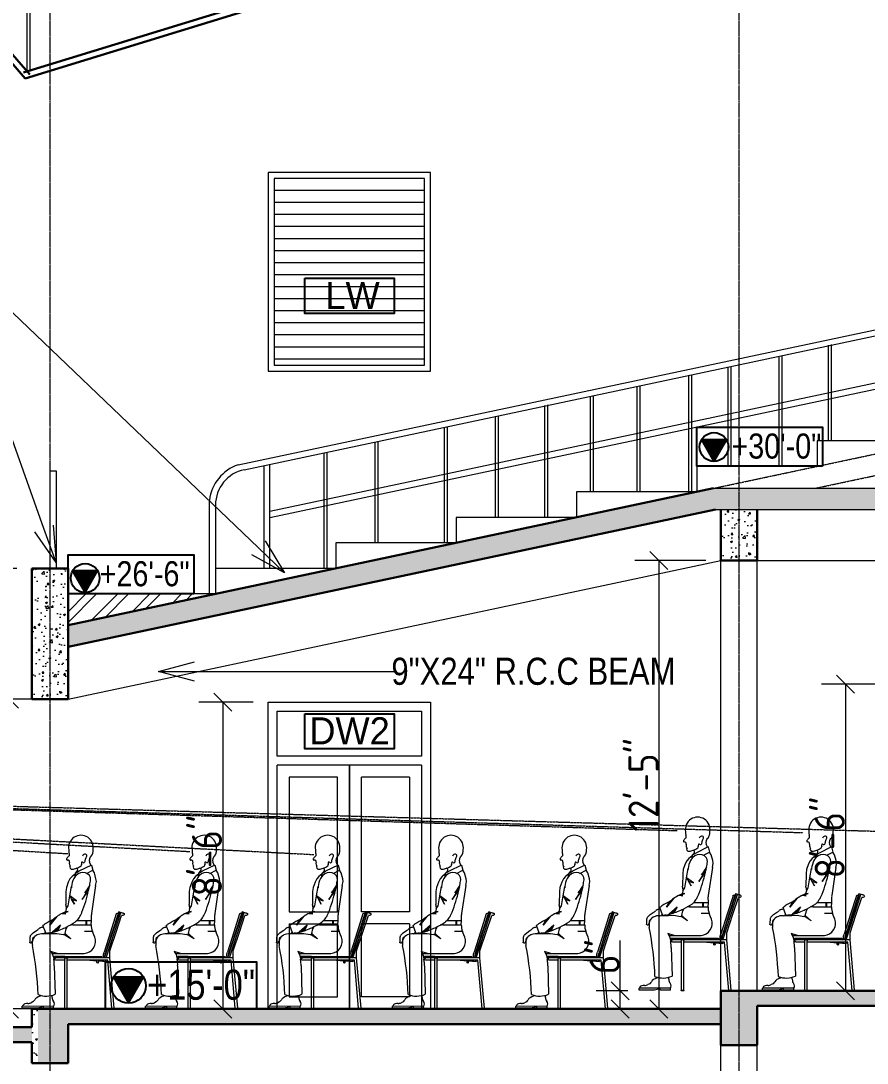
# Model space of a CAD drawing. Extents: x -95606 to 113309, y -42160 to -940.
# Drawn here: x -41686.7 to -41405.4, y -17442 to -17095.6 of the extents above; entities that cross this region are included whole.
import ezdxf
from ezdxf import colors
from ezdxf.entities.mleader import LeaderData, LeaderLine
from ezdxf.math import Vec2, Vec3

# ---------------------------------------------------------------- set-up
doc = ezdxf.new("R2010")
doc.units = 0
doc.header["$LTSCALE"] = 0.02
doc.header["$MEASUREMENT"] = 0
doc.header["$PDMODE"] = 3
doc.header["$PDSIZE"] = -2
for name, pattern in [('( Dashed )', [0.75, 0.5, -0.25]), ('ACAD_ISO04W100', [30, 24, -3, 0, -3]), ('CENTERX2', [101.6, 63.5, -12.7, 12.7, -12.7])]:
    doc.linetypes.add(name, pattern=pattern)
doc.layers.get('0').update_dxf_attribs({"linetype": 'CONTINUOUS'})
doc.layers.get('DEFPOINTS').update_dxf_attribs({"linetype": 'CONTINUOUS'})
for name, color, linetype, lineweight in [('dimension', 250, 'CONTINUOUS', 18), ('DOOR WIN TEXT', 102, 'CONTINUOUS', 25), ('Hatch', 252, 'CONTINUOUS', 9), ('RBH CENTER LINE', 1, 'ACAD_ISO04W100', 13), ('RBH DIMENSIONS', 8, 'CONTINUOUS', 15), ('RBH TEXT', 50, 'CONTINUOUS', 13), ('RBH TEXT FRAME', 90, 'CONTINUOUS', 25), ('RBH WALL - 0.18', 252, 'CONTINUOUS', 18), ('RBH WALL - 0.30', 7, 'CONTINUOUS', 30), ('RBH-FURNITURE', 112, 'CONTINUOUS', 15)]:
    doc.layers.add(name, color=color, linetype=linetype, lineweight=lineweight)
doc.layers.add('RBH DO & WIN', color=7, linetype='CONTINUOUS', lineweight=9, true_color=0x8a008a)
doc.styles.add('RBH TEXT40', font='ARIALN.TTF')
doc.styles.add('RBH-225', font='ARIALN.TTF', dxfattribs={"height": 225})
doc.styles.add('RBH-TEXT', font='ARIALN.TTF', dxfattribs={"height": 175})
doc.styles.get("Standard").update_dxf_attribs({"font": 'ISOCP'})
doc.dimstyles.new('RBH DIM 01', dxfattribs={"dimtxt": 10, "dimasz": 6, "dimexe": 8, "dimexo": 5, "dimgap": 0.09, "dimtad": 1, "dimdec": 0, "dimzin": 0, "dimdsep": 46, "dimlunit": 4, "dimtxsty": 'Standard', "dimblk": 'OBLIQUE', "dimcen": 0.09, "dimclrd": 4, "dimclre": 1, "dimclrt": 2, "dimadec": 0, "dimazin": 0, "dimtfac": 1, "dimtdec": 0, "dimtofl": 0, "dimtmove": 0, "dimatfit": 3, "dimldrblk": 'OPEN30', "dimfxl": 1, "dimtolj": 1, "dimtzin": 0, "dimlwd": -1, "dimlwe": -1, "dimarcsym": 0})
pattern_1 = [(50, (-411609.736, -522238.593), (7.172601826, -0.62752135), [0.75, -8.25]), (355, (-411609.736, -522238.593), (-1.38751334, 7.52192134), [0.6, -6.6]), (100.4514445, (-411609.138, -522238.645), (5.78508847, 6.89439991), [0.63740192, -7.01142112]), (46.1842, (-411609.736, -522236.593), (10.67241331, -1.65519281), [1.125, -12.375]), (96.6356355, (-411608.846, -522236.731), (9.34661946, 9.741186), [0.95610342, -10.5171376]), (351.184164, (-411609.736, -522236.593), (9.34661945, 9.741186), [0.9, -9.90000001]), (21, (-411608.736, -522237.093), (5.96907052, -4.026188907), [0.75, -8.25]), (326, (-411608.736, -522237.093), (2.43315332, 7.25150045), [0.6, -6.6]), (71.4514447, (-411608.2384, -522237.428), (8.40222377, 3.22531153), [0.6374019, -7.01142112]), (37.5, (-411609.7358, -522238.5927), (0.121598553, 3.328938538), [0, -6.52, 0, -6.7, 0, -6.625]), (7.5, (-411609.7358, -522238.5927), (2.630695374, 3.944117119), [0, -3.82, 0, -6.37, 0, -2.525]), (327.5, (-411611.9658, -522238.5927), (5.338224362, -0.225548717), [0, -2.5, 0, -7.8, 0, -10.35]), (317.5, (-411612.966, -522238.5927), (5.831861693, 1.001049823), [0, -3.25, 0, -5.18, 0, -7.35])]

# ---------------------------------------------------------------- blocks, each defined once
blk = doc.blocks.new('_Oblique')
at = {"color": 0, "linetype": 'ByBlock', "lineweight": -2}
blk.add_line((-0.5, -0.5), (0.5, 0.5), dxfattribs=at)
blk = doc.blocks.new('*D942')
at = {"layer": 'DEFPOINTS', "color": 0, "lineweight": -2, "ltscale": 0.75, "transparency": 16777216}
for p in [(-41487.51, -17418.03), (-41480, -17418.03), (-41480, -17424.03)]:
    blk.add_point(p, dxfattribs=at)
at = {"layer": 'RBH DIMENSIONS', "color": 4, "ltscale": 0.75, "transparency": 16777216}
for p, q in [((-41487.51, -17418.03), (-41487.51, -17401.25)), ((-41487.51, -17424.03), (-41487.51, -17418.03))]:
    blk.add_line(p, q, dxfattribs=at)
at = {"layer": 'RBH DIMENSIONS', "color": 1, "ltscale": 0.75, "transparency": 16777216}
for p, q in [((-41485, -17418.03), (-41495.51, -17418.03)), ((-41485, -17424.03), (-41495.51, -17424.03))]:
    blk.add_line(p, q, dxfattribs=at)
at = {"layer": 'RBH DIMENSIONS', "color": 4, "ltscale": 0.75, "transparency": 16777216, "xscale": 6, "yscale": 6, "zscale": 6}
for p, rotation in [((-41487.51, -17418.03), 90), ((-41487.51, -17424.03), 270)]:
    blk.add_blockref('_Oblique', p, dxfattribs=dict(at, rotation=rotation))
at = {"layer": 'RBH DIMENSIONS', "color": 2, "ltscale": 0.75, "transparency": 16777216, "insert": (-41492.6, -17406.64), "char_height": 10, "attachment_point": 5, "rotation": 90}
blk.add_mtext('\\A1;6"', dxfattribs=at)
blk = doc.blocks.new('_Open30')
at = {"color": 0, "linetype": 'ByBlock', "lineweight": -2}
for p, q in [((-1, 0.268), (0, 0)), ((0, 0), (-1, -0.268)), ((0, 0), (-1, 0))]:
    blk.add_line(p, q, dxfattribs=at)
blk = doc.blocks.new('GG5')
at = {"layer": 'RBH-FURNITURE'}
for p, q in [((-13.62, 15.69), (-13.42, 15.69)), ((-13.62, 14.89), (-13.16, 14.89)), ((-13.42, 15.69), (-12.18, 16.1)), ((-11.33, 9.35), (-13.16, 14.89)), ((-10.75, 9.35), (-12.86, 15.88)), ((-10.25, 9.35), (-12.4, 16.03)), ((-12.18, 16.1), (-10.02, 9.35)), ((-11.36, 15.41), (-9.42, 9.35)), ((-9.27, 3.1), (-11.33, 9.35)), ((-8, 0.8), (-10.75, 9.35)), ((-7.51, 0.85), (-10.25, 9.35)), ((-10.02, 9.35), (-7.83, 2.47)), ((-9.42, 9.35), (-7.31, 2.72)), ((-10.73, -15.93), (-9.27, 0.8)), ((-9.94, -16), (-8.54, 0)), ((-9.27, 0.8), (-6.69, 0.8)), ((-8.54, 0), (-4.97, 0)), ((-7.13, 1.21), (-7.32, 0.8)), ((-6.66, 0.95), (-6.82, 0.8)), ((-6.66, 0.95), (-6.69, 0.8)), ((-6.69, 0.8), (5.19, 0.8)), ((-6.66, 0.95), (5.77, 0.95)), ((-6.53, 0.95), (-6.53, 1.13)), ((5.77, 1.37), (-6.37, 1.29)), ((-5.78, 0), (-5.45, 0)), ((-5.45, -0.72), (-5.45, 0)), ((-4.97, 0), (4.97, 0)), ((-4.97, -0.72), (-4.97, 0)), ((4.97, 0), (4.97, 0.48)), ((4.97, 0.08), (4.97, 0.09)), ((4.97, 0.07), (4.97, 0.08)), ((4.97, -16), (4.97, 0)), ((5.56, 0.8), (9.46, 0.8)), ((9.02, 1.39), (5.77, 1.37)), ((5.77, 0.95), (9.46, 0.95)), ((5.77, 0.48), (5.77, 0.48)), ((5.77, 0), (5.77, 0.48)), ((5.77, 0.09), (5.77, 0.08)), ((5.77, 0.08), (5.77, 0.07)), ((5.77, -16), (5.77, 0)), ((5.77, 0), (8.69, 0)), ((9.26, 1.15), (9.26, 0.95)), ((9.46, 0.95), (9.46, 0.8)), ((-7.7, -0.01), (-7.98, -0.27)), ((-5.54, -0.24), (-7.98, -0.43)), ((-7.98, -0.27), (-7.98, -0.43)), ((-7.8, -0.11), (-7.8, -0.01)), ((-6.01, -0.18), (-6.75, -0.18)), ((-2.63, -0.01), (-4.97, -0.2)), ((-10.85, -16.12), (-10.83, -15.92)), ((-10.85, -16.12), (-9.85, -16.21)), ((-10.83, -15.92), (-9.84, -16.01)), ((-9.85, -16.21), (-9.84, -16.01)), ((4.87, -16.2), (4.87, -16)), ((4.87, -16), (5.87, -16)), ((4.87, -16.2), (5.87, -16.2)), ((5.87, -16.2), (5.87, -16))]:
    blk.add_line(p, q, dxfattribs=at)
at = {"layer": 'RBH-FURNITURE', "ltscale": 0.75}
blk.add_line((-9.27, 0.8), (-9.27, 3.1), dxfattribs=at)
at = {"layer": 'RBH-FURNITURE'}
for centre, radius, start, end in [((-13.62, 15.29), 0.4, 89.9996, 271.6586), ((-11.74, 15.29), 0.401, 17.896, 132.766), ((-11.71, 1.18), 4.09, 0.0294, 18.3736), ((-6.75, 1.1), 0.8, 197.8526, 201.9154), ((-6.75, 1.1), 1.28, 239.1233, 270), ((-10.38, 1.59), 3.27, 353.2419, 20.1196), ((-24.39, 18.73), 25.02, 314.2221, 315.6648), ((-6.37, 1.13), 0.16, 90.337, 180), ((-6.01, 0.06), 0.24, 194.1302, 345.8698), ((5.37, 0.44), 0.402, 5.8384, 175.0625), ((8.69, 0.4), 0.4, 0.0017, 90), ((8.69, 0.4), 0.4, 270, 359.9998), ((8.69, 0.4), 0.4, 270, 270.4497), ((9.02, 1.15), 0.24, 359.9988, 89.9501), ((-39.8, 34.48), 47.23, 312.3525, 313.1175), ((-5.21, -0.72), 0.24, 180, 0)]:
    blk.add_arc(centre, radius, start, end, dxfattribs=at)
blk = doc.blocks.new('btyr')
at = {"color": 7, "lineweight": 5}
for p, q in [((125.8, 467.3), (21.8, 415.1)), ((125.8, 467.3), (136.4, 425.6)), ((-52.6, 352), (-66.4, 326)), ((-35.3, 372.8), (-52.6, 352)), ((-6.8, 393.7), (-35.3, 372.8)), ((-9.1, 372.4), (-6, 400.9)), ((-6, 400.9), (8.2, 415.6)), ((-6, 400.9), (21.8, 415.1)), ((85.2, 398.3), (136.4, 425.6)), ((150.1, 401.3), (136.4, 425.6)), ((163.6, 354), (150.1, 401.3)), ((168.1, 331.5), (163.6, 354)), ((-82.7, 280.8), (-86.3, 248.4)), ((-66.4, 326), (-82.7, 280.8)), ((-53.8, 211.8), (-40.7, 288.3)), ((108.1, 282.1), (48, 180.1)), ((111.6, 300.3), (69.5, 236.6)), ((69.5, 236.6), (108.1, 282.1)), ((160.4, 296.4), (126.4, 63.6)), ((160.4, 296.4), (168.1, 331.5)), ((-86.3, 248.4), (-87.3, 140.8)), ((-68.2, 128.5), (-53.8, 211.8)), ((-53.8, 211.8), (-38.6, 184.5)), ((2, 168.8), (-53.8, 211.8)), ((-38.6, 184.5), (2, 168.8)), ((-15.6, 143.4), (-38.6, 184.5)), ((-38.6, 184.5), (-15.6, 143.4)), ((48, 180.1), (102.4, 255.8)), ((-84, 102.2), (-90.5, 77.6)), ((-87.8, 134), (-87.3, 140.8)), ((-87.8, 134), (-84, 102.2)), ((-84, 102.2), (-68.2, 128.5)), ((-162.9, 38.4), (-221, -33.2)), ((-221, -33.2), (-193.6, 14.5)), ((-116.5, 66), (-85.9, 60.7)), ((-112.2, 68.1), (-67.7, 81.9)), ((-85.9, 60.7), (-112.2, 68.1)), ((-67.7, 81.9), (-90.5, 77.6)), ((6, 5.2), (-6, -5.2)), ((7.6, 7.1), (6, 5.2)), ((10.2, 12.2), (7.6, 7.1)), ((7.6, 7.1), (78.7, 7.1)), ((20.4, 28), (10.2, 12.2)), ((78.7, 7.1), (78.7, -30.7)), ((78.7, 7.1), (83.5, 7.1)), ((83.5, 7.1), (83.5, -30.7)), ((83.5, 7.1), (126.7, 7.1)), ((123.9, -30.7), (126.7, 7.1)), ((126.7, 7.1), (126.4, 52.4)), ((-357.9, -94.8), (-331.4, -77.7)), ((-253.6, -96.7), (-277.1, -35.8)), ((-132.5, -32.2), (-198.7, -91.8)), ((-132.5, -32.2), (-174, -84.4)), ((-174, -84.4), (-132.5, -32.2)), ((-154.8, -78), (-132.5, -32.2)), ((-93.6, -100.8), (-84, -63.8)), ((-84, -63.8), (-74, -44)), ((-34.7, -30.7), (-48.6, -30.7)), ((-35.3, -22.8), (-34.7, -30.7)), ((-29.9, -30.7), (-34.7, -30.7)), ((-30.5, -20.3), (-29.9, -30.7)), ((-29.9, -30.7), (78.7, -30.7)), ((134.3, -84.6), (67.7, -84.6)), ((78.7, -30.7), (83.5, -30.7)), ((83.5, -30.7), (123.9, -30.7)), ((145, -113.3), (134.3, -84.6)), ((-387, -178), (-384.7, -165.2)), ((-384.7, -165.2), (-383.2, -129.9)), ((-383.3, -125.8), (-383.2, -129.9)), ((-378.7, -114.9), (-382.4, -120.6)), ((-378.7, -114.9), (-372.7, -110.3)), ((-372.7, -110.3), (-357.9, -94.8)), ((-368.6, -173.3), (-364.4, -165.9)), ((-364.4, -165.9), (-365.4, -177.2)), ((-364.1, -149.3), (-364.4, -165.9)), ((-361.8, -155.5), (-364.4, -165.9)), ((-358.5, -145.6), (-361.8, -155.5)), ((-350.6, -132.4), (-360.6, -140.9)), ((-355.1, -139.5), (-358.5, -145.6)), ((-350.6, -132.4), (-355.1, -139.5)), ((-344.2, -125.3), (-350.6, -132.4)), ((-332.5, -116.8), (-344.2, -125.3)), ((-324.5, -112.8), (-332.5, -116.8)), ((-314.4, -109.6), (-324.5, -112.8)), ((-303, -105.9), (-314.4, -109.6)), ((-288.1, -104), (-303, -105.9)), ((-276.2, -104), (-288.1, -104)), ((-276.2, -104), (-263.9, -99.5)), ((-276.2, -104), (-205.7, -101.2)), ((-253.6, -96.7), (-263.9, -99.5)), ((-253.9, -96.5), (-253.6, -96.7)), ((-251.8, -101.6), (-253.6, -96.7)), ((-205.7, -101.2), (-160.8, -100.5)), ((-160.8, -100.5), (-105.5, -110.1)), ((-94.4, -114.3), (-105.5, -110.1)), ((-94.4, -114.3), (-93.6, -100.8)), ((-45.2, -145.9), (-94.4, -114.3)), ((-93.6, -100.8), (-45.2, -145.9)), ((153.3, -131.2), (145, -113.3)), ((158.6, -153.7), (153.3, -131.2)), ((158.6, -177.5), (158.6, -153.7)), ((-381, -179.7), (-387, -178)), ((-365.4, -177.2), (-365.4, -188.6)), ((-365.4, -188.6), (-364.3, -201.9)), ((-158, -268.5), (-210.5, -250.7)), ((-210.5, -250.7), (-203.4, -259.9)), ((-210.5, -250.7), (-196.6, -276.4)), ((88.4, -263.5), (109.7, -253.7)), ((109.7, -253.7), (128, -239.5)), ((128, -239.5), (142.5, -222)), ((142.5, -222), (154.3, -197.2)), ((154.3, -197.2), (158.6, -177.5)), ((-203.4, -259.9), (-197.5, -265.1)), ((-197.5, -265.1), (-192, -267.8)), ((-196.6, -276.4), (-191.3, -293.5)), ((-192, -267.8), (-183.2, -268.5)), ((-191.3, -293.5), (-187.6, -314.2)), ((-183.2, -268.5), (-158, -268.5)), ((-158, -268.5), (66.2, -268.5)), ((66.2, -268.5), (88.4, -263.5)), ((-182.8, -369.1), (-175.3, -606.6)), ((-360.4, -668.6), (-376, -676.5)), ((-353.8, -661.7), (-360.4, -668.6)), ((-345.9, -651.8), (-353.8, -661.7)), ((-338.9, -641.5), (-345.9, -651.8)), ((-328.4, -635), (-338.9, -641.5)), ((-316.2, -627.6), (-328.4, -635)), ((-301.9, -621.1), (-316.2, -627.6)), ((-200.7, -632.2), (-201, -615.2)), ((-448.9, -722), (-448.9, -706.5)), ((-188.8, -706.8), (-448.9, -706.5)), ((-322, -722.2), (-448.9, -722)), ((-275.5, -712), (-322, -722.2)), ((-268.3, -722.1), (-275.5, -712)), ((-188.7, -722), (-268.3, -722.1)), ((-188.7, -722), (-188.8, -706.8))]:
    blk.add_line(p, q, dxfattribs=at)
for centre, radius, start, end in [((38.2, 612.3), 102.8, 349.72187, 190.27813), ((-73.1, 516.4), 7.97, 141.77203, 243.10557), ((72.1, 409.2), 188.4, 135.22286, 143.50147), ((19.9, 584.6), 83.4, 173.56335, 192.21582), ((-75.1, 554.5), 18.4, 317.02237, 42.97763), ((73.5, 532.7), 24.5, 100.14571, 158.00324), ((73.8, 544.9), 12.9, 346.60906, 111.48734), ((-39.1, 583), 132, 329.69606, 341.87777), ((151.5, 506.3), 45.1, 127.75869, 198.55749), ((66.4, 587.3), 73.2, 321.68258, 3.96178), ((29.8, 585.9), 109.9, 3.38963, 4.22007), ((-74.5, 514.1), 5.33, 245.49275, 283.40658), ((-70.2, 496), 13.3, 38.81268, 103.28449), ((-77.8, 493.3), 21.1, 354.48309, 31.39559), ((-25.5, 480.1), 33.3, 160.28476, 198.29003), ((-86, 439), 42.1, 32.51916, 46.76919), ((-34.9, 451), 18.8, 145.75567, 278.65972), ((-47.4, 568.1), 136.6, 276.44118, 291.08039), ((-18.5, 524.5), 86.2, 283.61145, 312.45484), ((1.7, 430), 10.6, 27.96859, 89.72241), ((-13.2, 428.8), 25.1, 328.36798, 14.40072), ((33, 468.9), 10.4, 309.69338, 8.65143), ((115.8, 478.7), 73, 170.05671, 186.5179), ((44.7, 472.9), 18.4, 52.52834, 92.34821), ((60.4, 496.7), 10.2, 243.62979, 328.29019), ((191.4, 476.4), 123.2, 161.04317, 173.03294), ((16.6, 438.4), 106.6, 15.08701, 30.15519), ((448.4, 485.4), 329.5, 183.35971, 183.69805), ((131.9, 274.5), 173.1, 151.89199, 175.45324), ((52.3, 315.9), 83.4, 137.40546, 151.22198), ((52.3, 315.9), 83.4, 130.74343, 137.40546), ((53.9, 332.4), 72.9, 72.22781, 140.15723), ((63.8, 347.7), 55.6, 356.68304, 77.1735), ((131.9, 274.5), 173.1, 175.45324, 178.411), ((-1161, 542.7), 1295.5, 347.20375, 348.39633), ((-1161, 542.7), 1295.5, 348.39633, 349.21356), ((-1161, 542.7), 1295.5, 349.21356, 351.17013), ((-1161, 542.7), 1295.5, 338.83857, 347.20375), ((44.1, -489.9), 557.8, 115.14278, 122.93032), ((44.8, -259.2), 362.9, 124.92018, 131.05895), ((44.8, -259.2), 362.9, 119.81828, 124.92018), ((44.8, -259.2), 362.9, 116.38391, 119.81828), ((44.8, -259.2), 362.9, 118.04953, 119.81828), ((44.8, -259.2), 362.9, 115.63386, 116.38391), ((44.8, -259.2), 362.9, 111.89097, 115.63386), ((-22.9, 72.8), 62.4, 314.05665, 342.82699), ((-20.7, 96.7), 71.2, 323.60342, 342.32178), ((163.8, 58.1), 37.8, 171.69432, 188.73583), ((-467.9, 147.7), 263.5, 301.18593, 303.93939), ((-433.6, 66.1), 177.5, 309.48504, 313.69895), ((-287, -83.3), 31.9, 115.35531, 138.69821), ((-360.6, 103.4), 168.8, 290.77693, 295.02963), ((-301.6, 72.1), 122.3, 275.82863, 283.63377), ((-36.9, -323.2), 374.5, 126.39493, 129.88819), ((-384, 578.3), 695.2, 285.45785, 287.5813), ((-384, 578.3), 695.2, 287.5813, 289.24937), ((-384, 578.3), 695.2, 289.24937, 293.82845), ((-384, 578.3), 695.2, 293.82845, 295.60421), ((-384, 578.3), 695.2, 295.60421, 302.93563), ((258.2, -32.7), 134.2, 179.13219, 202.72745), ((-377.2, -124.1), 6.3, 146.30993, 195.9454), ((-351.5, -149.5), 12.6, 136.62961, 178.89987), ((-211.1, -341.3), 243.1, 93.36136, 99.63384), ((-384, 578.3), 695.2, 283.19492, 285.45785), ((-379.5, -167.1), 12.6, 263.41806, 330.65167), ((-2895.1, -703), 2580, 2.0854, 11.19794), ((-394.3, -359.8), 211.7, 4.25454, 12.42447), ((-394.3, -359.8), 211.7, 357.48232, 4.25454), ((-424.3, -706.8), 20.3, 96.30026, 179.14604), ((-396.8, -819.5), 136.2, 91.94497, 102.59926), ((-409, -605.9), 77.9, 275.58545, 295.07763), ((-249.2, -429.8), 191.6, 249.33256, 292.7092), ((-348.9, -556.8), 79.7, 306.15218, 312.24677), ((-149.6, -634.7), 51.1, 177.29065, 216.74365), ((-215.8, -687.2), 33.4, 324.01662, 41.12771)]:
    blk.add_arc(centre, radius, start, end, dxfattribs=at)
blk = doc.blocks.new('*D684')
at = {"layer": 'DEFPOINTS', "color": 0, "ltscale": 0.75, "transparency": 16777216}
for p in [(369591.24, 504748.56), (369576.16, 504646.56), (369582.38, 504646.56)]:
    blk.add_point(p, dxfattribs=at)
at = {"layer": 'RBH DIMENSIONS', "color": 1, "ltscale": 0.75, "transparency": 16777216}
for p, q in [((369586.24, 504748.56), (369568.16, 504748.56)), ((369577.38, 504646.56), (369568.16, 504646.56))]:
    blk.add_line(p, q, dxfattribs=at)
at = {"layer": 'RBH DIMENSIONS', "color": 4, "ltscale": 0.75, "transparency": 16777216}
blk.add_line((369576.16, 504748.56), (369576.16, 504646.56), dxfattribs=at)
at = {"layer": 'RBH DIMENSIONS', "color": 4, "ltscale": 0.75, "transparency": 16777216, "xscale": 6, "yscale": 6, "zscale": 6}
for p, rotation in [((369576.16, 504748.56), 90), ((369576.16, 504646.56), 270)]:
    blk.add_blockref('_Oblique', p, dxfattribs=dict(at, rotation=rotation))
at = {"layer": 'RBH DIMENSIONS', "color": 2, "ltscale": 0.75, "transparency": 16777216, "insert": (369570.89, 504697.56), "char_height": 10, "attachment_point": 5, "rotation": 90}
blk.add_mtext('\\A1;8\'-6"', dxfattribs=at)
blk = doc.blocks.new('*D1090')
at = {"layer": 'DEFPOINTS', "color": 0, "lineweight": -2, "ltscale": 0.75, "transparency": 16777216}
for p in [(-41690.5, -17321.03), (-41671, -17321.03), (-41667.11, -17424.03)]:
    blk.add_point(p, dxfattribs=at)
at = {"layer": 'RBH DIMENSIONS', "color": 1, "ltscale": 0.75, "transparency": 16777216}
for p, q in [((-41676, -17321.03), (-41698.5, -17321.03)), ((-41672.11, -17424.03), (-41698.5, -17424.03))]:
    blk.add_line(p, q, dxfattribs=at)
at = {"layer": 'RBH DIMENSIONS', "color": 4, "ltscale": 0.75, "transparency": 16777216}
blk.add_line((-41690.5, -17424.03), (-41690.5, -17321.03), dxfattribs=at)
at = {"layer": 'RBH DIMENSIONS', "color": 4, "ltscale": 0.75, "transparency": 16777216, "xscale": 6, "yscale": 6, "zscale": 6}
for p, rotation in [((-41690.5, -17321.03), 90), ((-41690.5, -17424.03), 270)]:
    blk.add_blockref('_Oblique', p, dxfattribs=dict(at, rotation=rotation))
at = {"layer": 'RBH DIMENSIONS', "color": 2, "ltscale": 0.75, "transparency": 16777216, "insert": (-41695.59, -17372.53), "char_height": 10, "attachment_point": 5, "rotation": 90}
blk.add_mtext('\\A1;8\'-7"', dxfattribs=at)
blk = doc.blocks.new('*D1013')
at = {"layer": 'DEFPOINTS', "color": 0, "lineweight": -2, "ltscale": 0.75, "transparency": 16777216}
for p in [(-41708.82, -17277.61), (-41683, -17277.61), (-41683, -17321.03)]:
    blk.add_point(p, dxfattribs=at)
at = {"layer": 'dimension', "color": 1, "ltscale": 0.75, "transparency": 16777216}
for p, q in [((-41688, -17277.61), (-41716.82, -17277.61)), ((-41688, -17321.03), (-41716.82, -17321.03))]:
    blk.add_line(p, q, dxfattribs=at)
at = {"layer": 'dimension', "color": 4, "ltscale": 0.75, "transparency": 16777216}
blk.add_line((-41708.82, -17321.03), (-41708.82, -17277.61), dxfattribs=at)
at = {"layer": 'dimension', "color": 4, "ltscale": 0.75, "transparency": 16777216, "xscale": 6, "yscale": 6, "zscale": 6}
for p, rotation in [((-41708.82, -17277.61), 90), ((-41708.82, -17321.03), 270)]:
    blk.add_blockref('_Oblique', p, dxfattribs=dict(at, rotation=rotation))
at = {"layer": 'dimension', "color": 2, "ltscale": 0.75, "transparency": 16777216, "insert": (-41713.91, -17299.32), "char_height": 10, "attachment_point": 5, "rotation": 90}
blk.add_mtext('\\A1;3\'-7"', dxfattribs=at)
blk = doc.blocks.new('*D1101')
at = {"layer": 'DEFPOINTS', "color": 0, "lineweight": -2, "ltscale": 0.75, "transparency": 16777216}
for p in [(-41454, -17274.99), (-41474.66, -17424.03), (-41454, -17424.03)]:
    blk.add_point(p, dxfattribs=at)
at = {"layer": 'dimension', "color": 1, "ltscale": 0.75, "transparency": 16777216}
for p, q in [((-41459, -17274.99), (-41482.66, -17274.99)), ((-41459, -17424.03), (-41482.66, -17424.03))]:
    blk.add_line(p, q, dxfattribs=at)
at = {"layer": 'dimension', "color": 4, "ltscale": 0.75, "transparency": 16777216}
blk.add_line((-41474.66, -17274.99), (-41474.66, -17424.03), dxfattribs=at)
at = {"layer": 'dimension', "color": 4, "ltscale": 0.75, "transparency": 16777216, "xscale": 6, "yscale": 6, "zscale": 6}
for p, rotation in [((-41474.66, -17274.99), 90), ((-41474.66, -17424.03), 270)]:
    blk.add_blockref('_Oblique', p, dxfattribs=dict(at, rotation=rotation))
at = {"layer": 'dimension', "color": 2, "ltscale": 0.75, "transparency": 16777216, "insert": (-41479.75, -17349.51), "char_height": 10, "attachment_point": 5, "rotation": 90}
blk.add_mtext('\\A1;12\'-5"', dxfattribs=at)
blk = doc.blocks.new('HGHBT')
at = {"layer": 'RBH DO & WIN', "ltscale": 0.75}
for p, q in [((-54, 0), (-54, 102)), ((-54, 102), (0, 102)), ((0, 102), (0, 0)), ((-51, 84), (-51, 99)), ((-51, 99), (-3, 99)), ((-27, 99), (-3, 99)), ((-3, 99), (-3, 84)), ((-3, 99), (-3, 84)), ((-3, 84), (-51, 84)), ((-51, 0), (-51, 81)), ((-3, 81), (-51, 81)), ((-27, 81), (-27, 0)), ((-27, 0), (-27, 81)), ((-3, 81), (-3, 0)), ((-3, 81), (-3, 0)), ((-47, 77), (-47, 32.28)), ((-31, 77), (-47, 77)), ((-31, 32.28), (-31, 77)), ((-23, 32.28), (-23, 77)), ((-7, 77), (-23, 77)), ((-7, 77), (-7, 32.28)), ((-47, 32.28), (-31, 32.28)), ((-7, 32.28), (-23, 32.28)), ((-47, 28.28), (-47, 4)), ((-47, 28.28), (-31, 28.28)), ((-31, 4), (-31, 28.28)), ((-7, 28.28), (-23, 28.28)), ((-23, 4), (-23, 28.28)), ((-7, 28.28), (-7, 4)), ((-47, 4), (-31, 4)), ((-7, 4), (-23, 4))]:
    blk.add_line(p, q, dxfattribs=at)
at = {"layer": 'RBH DIMENSIONS', "ltscale": 0.75}
dim = blk.add_linear_dim(base=(-69.08, 0), p1=(-54, 102), p2=(-62.86, 0), angle=90, dimstyle='RBH DIM 01', dxfattribs=at)
dim.commit()
dim.dimension.update_dxf_attribs({"geometry": '*D684', "text_midpoint": (-74.35, 51), "insert": (-369645.24, -504646.56)})

msp = doc.modelspace()

# ---------------------------------------------------------------- hatches: boundary and pattern name
at = {"layer": 'Hatch', "ltscale": 0.75}
h = msp.add_hatch(dxfattribs=at)
h.set_pattern_fill('AR-CONC', color=256)
h.set_pattern_definition([(50, (-411609.736, -522231.593), (7.172601826, -0.62752135), [0.75, -8.25]), (355, (-411609.736, -522231.593), (-1.38751334, 7.52192134), [0.6, -6.6]), (100.4514445, (-411609.138, -522231.645), (5.78508847, 6.89439991), [0.63740192, -7.01142112]), (46.1842, (-411609.736, -522229.593), (10.67241331, -1.65519281), [1.125, -12.375]), (96.6356355, (-411608.846, -522229.731), (9.34661946, 9.741186), [0.95610342, -10.5171376]), (351.184164, (-411609.736, -522229.593), (9.34661945, 9.741186), [0.9, -9.90000001]), (21, (-411608.736, -522230.093), (5.96907052, -4.026188907), [0.75, -8.25]), (326, (-411608.736, -522230.093), (2.43315332, 7.25150045), [0.6, -6.6]), (71.4514447, (-411608.2384, -522230.428), (8.40222377, 3.22531153), [0.6374019, -7.01142112]), (37.5, (-411609.7358, -522231.5927), (0.121598553, 3.328938538), [0, -6.52, 0, -6.7, 0, -6.625]), (7.5, (-411609.7358, -522231.5927), (2.630695374, 3.944117119), [0, -3.82, 0, -6.37, 0, -2.525]), (327.5, (-411611.9658, -522231.5927), (5.338224362, -0.225548717), [0, -2.5, 0, -7.8, 0, -10.35]), (317.5, (-411612.966, -522231.5927), (5.831861693, 1.001049823), [0, -3.25, 0, -5.18, 0, -7.35])])
h.paths.add_polyline_path([(-41447.996, -17250.987), (-41456.514, -17250.987), (-41457.64, -17251.226), (-41457.64, -17258.382), (-41455.78, -17257.987), (-41447.996, -17257.987)])
h.paths.add_polyline_path([(-41225.996, -17257.987), (-41225.996, -17250.987), (-41447.996, -17250.987), (-41447.996, -17257.987)])
h = msp.add_hatch(dxfattribs=at)
h.set_pattern_fill('AR-CONC', color=256)
h.set_pattern_definition([(50, (-411609.736, -522767.9775), (7.172601826, -0.62752135), [0.75, -8.25]), (355, (-411609.736, -522767.9775), (-1.38751334, 7.52192134), [0.6, -6.6]), (100.4514445, (-411609.138, -522768.03), (5.78508847, 6.89439991), [0.63740192, -7.01142112]), (46.1842, (-411609.736, -522765.9775), (10.67241331, -1.65519281), [1.125, -12.375]), (96.6356355, (-411608.846, -522766.115), (9.34661946, 9.741186), [0.95610342, -10.5171376]), (351.184164, (-411609.736, -522765.978), (9.34661945, 9.741186), [0.9, -9.90000001]), (21, (-411608.736, -522766.4775), (5.96907052, -4.026188907), [0.75, -8.25]), (326, (-411608.736, -522766.4775), (2.43315332, 7.25150045), [0.6, -6.6]), (71.4514447, (-411608.2384, -522766.813), (8.40222377, 3.22531153), [0.6374019, -7.01142112]), (37.5, (-411609.7358, -522767.9775), (0.121598553, 3.328938538), [0, -6.52, 0, -6.7, 0, -6.625]), (7.5, (-411609.7358, -522767.9775), (2.630695374, 3.944117119), [0, -3.82, 0, -6.37, 0, -2.525]), (327.5, (-411611.9658, -522767.9775), (5.338224362, -0.225548717), [0, -2.5, 0, -7.8, 0, -10.35]), (317.5, (-411612.966, -522767.9775), (5.831861693, 1.001049823), [0, -3.25, 0, -5.18, 0, -7.35])])
h.paths.add_polyline_path([(-41670.996, -17296.497), (-41670.996, -17303.653), (-41457.64, -17258.382), (-41457.64, -17251.226)])
h = msp.add_hatch(dxfattribs=at)
h.set_pattern_fill('AR-CONC', color=256)
h.set_pattern_definition([(50, (-411380.736, -522231.927), (7.172601826, -0.62752135), [0.75, -8.25]), (355, (-411380.736, -522231.927), (-1.38751334, 7.52192134), [0.6, -6.6]), (100.4514445, (-411380.138, -522231.979), (5.78508847, 6.89439991), [0.63740192, -7.01142112]), (46.1842, (-411380.736, -522229.927), (10.67241331, -1.65519281), [1.125, -12.375]), (96.6356355, (-411379.846, -522230.065), (9.34661946, 9.741186), [0.95610342, -10.5171376]), (351.184164, (-411380.736, -522229.927), (9.34661945, 9.741186), [0.9, -9.90000001]), (21, (-411379.736, -522230.427), (5.96907052, -4.026188907), [0.75, -8.25]), (326, (-411379.736, -522230.427), (2.43315332, 7.25150045), [0.6, -6.6]), (71.4514447, (-411379.2384, -522230.7624), (8.40222377, 3.22531153), [0.6374019, -7.01142112]), (37.5, (-411380.7358, -522231.927), (0.121598553, 3.328938538), [0, -6.52, 0, -6.7, 0, -6.625]), (7.5, (-411380.7358, -522231.927), (2.630695374, 3.944117119), [0, -3.82, 0, -6.37, 0, -2.525]), (327.5, (-411382.9658, -522231.927), (5.338224362, -0.225548717), [0, -2.5, 0, -7.8, 0, -10.35]), (317.5, (-411383.966, -522231.927), (5.831861693, 1.001049823), [0, -3.25, 0, -5.18, 0, -7.35])])
h.paths.add_polyline_path([(-41447.996, -17257.987), (-41453.996, -17257.987), (-41453.996, -17274.987), (-41447.996, -17274.987)])
h.paths.add_polyline_path([(-41441.996, -17257.987), (-41447.996, -17257.987), (-41447.996, -17274.987), (-41441.996, -17274.987)])
h = msp.add_hatch(dxfattribs=at)
h.set_pattern_fill('AR-CONC', color=256)
h.set_pattern_definition([(50, (-411609.736, -522277.971), (7.172601826, -0.62752135), [0.75, -8.25]), (355, (-411609.736, -522277.971), (-1.38751334, 7.52192134), [0.6, -6.6]), (100.4514445, (-411609.138, -522278.023), (5.78508847, 6.89439991), [0.63740192, -7.01142112]), (46.1842, (-411609.736, -522275.971), (10.67241331, -1.65519281), [1.125, -12.375]), (96.6356355, (-411608.846, -522276.109), (9.34661946, 9.741186), [0.95610342, -10.5171376]), (351.184164, (-411609.736, -522275.971), (9.34661945, 9.741186), [0.9, -9.90000001]), (21, (-411608.736, -522276.471), (5.96907052, -4.026188907), [0.75, -8.25]), (326, (-411608.736, -522276.471), (2.43315332, 7.25150045), [0.6, -6.6]), (71.4514447, (-411608.2384, -522276.8064), (8.40222377, 3.22531153), [0.6374019, -7.01142112]), (37.5, (-411609.7358, -522277.9709), (0.121598553, 3.328938538), [0, -6.52, 0, -6.7, 0, -6.625]), (7.5, (-411609.7358, -522277.971), (2.630695374, 3.944117119), [0, -3.82, 0, -6.37, 0, -2.525]), (327.5, (-411611.9658, -522277.9709), (5.338224362, -0.225548717), [0, -2.5, 0, -7.8, 0, -10.35]), (317.5, (-411612.966, -522277.971), (5.831861693, 1.001049823), [0, -3.25, 0, -5.18, 0, -7.35])])
h.paths.add_polyline_path([(-41676.996, -17277.613), (-41682.996, -17277.613), (-41682.996, -17321.031), (-41676.996, -17321.031)])
h.paths.add_polyline_path([(-41670.996, -17277.613), (-41676.996, -17277.613), (-41676.996, -17321.031), (-41670.996, -17321.031)])
h = msp.add_hatch(dxfattribs=at)
h.set_pattern_fill('ANSI32', color=256, scale=20)
h.set_pattern_definition([(45, (-411609.736, -522231.593), (-5.30330086, 5.30330086), []), (45, (-411606.2, -522231.593), (-5.30330086, 5.30330086), [])])
h.paths.add_polyline_path([(-41581.996, -17277.613), (-41621.996, -17286.1), (-41670.996, -17286.1), (-41670.996, -17277.613), (-41670.996, -17296.497)])
h = msp.add_hatch(dxfattribs=at)
h.set_pattern_fill('AR-CONC', color=256)
h.set_pattern_definition(pattern_1)
h.paths.add_polyline_path([(-41441.996, -17423.031), (-41272.996, -17423.031), (-41266.996, -17423.031), (-41266.996, -17418.031), (-41453.996, -17418.031), (-41453.996, -17436.031), (-41441.996, -17436.031)])
h = msp.add_hatch(dxfattribs=at)
h.set_pattern_fill('AR-CONC', color=256)
h.set_pattern_definition(pattern_1)
h.paths.add_polyline_path([(-41680.996, -17424.031), (-41682.996, -17424.031), (-41682.996, -17430.031), (-41682.996, -17442.031), (-41680.996, -17442.031)])
h = msp.add_hatch(dxfattribs=at)
h.set_pattern_fill('AR-CONC', color=256)
h.set_pattern_definition(pattern_1)
h.paths.add_polyline_path([(-41670.996, -17429.031), (-41453.996, -17429.031), (-41453.996, -17424.031), (-41680.996, -17424.031), (-41680.996, -17442.031), (-41670.996, -17442.031)])
h = msp.add_hatch(dxfattribs=at)
h.set_pattern_fill('AR-CONC', color=256)
h.set_pattern_definition(pattern_1)
h.paths.add_polyline_path([(-41901.996, -17435.031), (-41682.996, -17435.031), (-41682.996, -17430.031), (-41737.11, -17430.031), (-41901.996, -17430.031), (-41901.996, -17448.031), (-41901.996, -17448.031)])
at = {"layer": 'RBH TEXT FRAME'}
h = msp.add_hatch(dxfattribs=at)
h.set_pattern_fill('ANSI31', color=1, scale=3.332)
h.set_pattern_definition([(45, (-124377.77837, -17924.91054), (-0.2945099744, 0.2945099744), [])])
h.paths.add_polyline_path([(-41452.178, -17234.854), (-41460.478, -17234.854), (-41456.328, -17242.042)])
h = msp.add_hatch(dxfattribs=at)
h.set_pattern_fill('ANSI31', color=1, scale=3.332)
h.set_pattern_definition([(45, (-124586.77837, -17968.4687), (-0.2945099744, 0.2945099744), [])])
h.paths.add_polyline_path([(-41661.178, -17278.412), (-41669.478, -17278.412), (-41665.328, -17285.601)])
h = msp.add_hatch(dxfattribs=at)
h.set_pattern_fill('ANSI31', color=1, scale=4)
h.set_pattern_definition([(45, (-141196.46715, -18241.8553), (-0.3535533906, 0.3535533906), [])])
h.paths.add_polyline_path([(-41645.926, -17413.456), (-41655.891, -17413.456), (-41650.909, -17422.086)])

# ---------------------------------------------------------------- linework, layer by layer
at = {"layer": 'dimension', "linetype": '( Dashed )', "ltscale": 0.25}
for p, q in [((-41456.514, -17250.987), (-41221.996, -17201.226)), ((-41422.789, -17250.987), (-41225.996, -17209.231))]:
    msp.add_line(p, q, dxfattribs=at)
at = {"layer": 'dimension', "ltscale": 0.75}
for p, q in [((-41456.514, -17250.987), (-41221.996, -17250.987)), ((-41455.78, -17257.987), (-41225.996, -17257.987)), ((-41621.996, -17286.1), (-41670.996, -17286.1))]:
    msp.add_line(p, q, dxfattribs=at)
msp.add_lwpolyline([(-41221.996, -17201.226), (-41261.996, -17201.226), (-41261.996, -17209.714), (-41301.996, -17209.714), (-41301.996, -17218.201), (-41341.996, -17218.201), (-41341.996, -17226.688), (-41381.996, -17226.688), (-41381.996, -17235.176), (-41421.996, -17235.176), (-41421.996, -17243.663), (-41461.996, -17243.663), (-41461.996, -17252.15), (-41501.996, -17252.15), (-41501.996, -17260.638), (-41541.996, -17260.638), (-41541.996, -17269.125), (-41581.996, -17269.125), (-41581.996, -17277.613), (-41621.996, -17277.613), (-41621.996, -17286.1)], dxfattribs=at)
at = {"layer": 'RBH CENTER LINE', "linetype": 'CENTERX2', "ltscale": 0.12}
for p, q in [((-41676.996, -17846.343), (-41676.996, -16823.092)), ((-41447.996, -17846.343), (-41447.996, -16823.092))]:
    msp.add_line(p, q, dxfattribs=at)
at = {"layer": 'RBH DIMENSIONS', "ltscale": 0.75}
for p, q in [((-41684.603, -17112.461), (-41684.603, -17041.624)), ((-41683.603, -17112.154), (-41683.603, -17041.442))]:
    msp.add_line(p, q, dxfattribs=at)
at = {"layer": 'RBH DO & WIN', "ltscale": 0.75}
for p, q in [((-41604.496, -17146.024), (-41604.496, -17212.024)), ((-41602.496, -17148.024), (-41602.496, -17210.024)), ((-41552.496, -17148.024), (-41597.496, -17148.024)), ((-41552.496, -17152.024), (-41602.496, -17152.024)), ((-41552.496, -17156.024), (-41602.496, -17156.024)), ((-41614.487, -17243.181), (-41225.996, -17160.749)), ((-41552.496, -17160.024), (-41602.496, -17160.024)), ((-41612.487, -17244.801), (-41225.996, -17162.794)), ((-41552.496, -17164.024), (-41602.496, -17164.024)), ((-41552.496, -17168.024), (-41602.496, -17168.024)), ((-41552.496, -17172.024), (-41602.496, -17172.024)), ((-41603.898, -17258.618), (-41225.996, -17178.433)), ((-41552.496, -17176.024), (-41602.496, -17176.024)), ((-41603.898, -17260.663), (-41225.996, -17180.478)), ((-41552.496, -17180.024), (-41602.496, -17180.024)), ((-41552.496, -17184.024), (-41602.496, -17184.024)), ((-41552.496, -17188.024), (-41602.496, -17188.024)), ((-41552.496, -17192.024), (-41602.496, -17192.024)), ((-41552.496, -17196.024), (-41602.496, -17196.024)), ((-41552.496, -17200.024), (-41602.496, -17200.024)), ((-41552.496, -17204.024), (-41602.496, -17204.024)), ((-41418.318, -17235.176), (-41418.318, -17203.43)), ((-41417.318, -17235.176), (-41417.318, -17203.218)), ((-41552.496, -17208.024), (-41602.496, -17208.024)), ((-41434.716, -17243.663), (-41434.716, -17207.081)), ((-41433.716, -17243.663), (-41433.716, -17206.868)), ((-41451.64, -17243.663), (-41451.64, -17210.672)), ((-41450.64, -17243.663), (-41450.64, -17210.46)), ((-41464.64, -17252.15), (-41464.64, -17213.43)), ((-41463.64, -17252.15), (-41463.64, -17213.218)), ((-41481.845, -17252.15), (-41481.845, -17217.081)), ((-41480.845, -17252.15), (-41480.845, -17216.868)), ((-41512.576, -17260.638), (-41512.576, -17223.43)), ((-41511.576, -17260.638), (-41511.576, -17223.218)), ((-41497.386, -17252.15), (-41497.386, -17220.672)), ((-41496.386, -17252.15), (-41496.386, -17220.46)), ((-41527.974, -17260.638), (-41527.974, -17226.868)), ((-41528.974, -17260.638), (-41528.974, -17227.081)), ((-41545.898, -17269.125), (-41545.898, -17230.672)), ((-41544.898, -17269.125), (-41544.898, -17230.46)), ((-41568.974, -17269.125), (-41568.974, -17235.568)), ((-41567.974, -17269.125), (-41567.974, -17235.356)), ((-41585.898, -17277.613), (-41585.898, -17239.159)), ((-41584.898, -17277.613), (-41584.898, -17238.947)), ((-41605.898, -17243.403), (-41605.898, -17277.613)), ((-41603.898, -17277.613), (-41603.898, -17242.978)), ((-41623.996, -17286.1), (-41623.996, -17254.919)), ((-41621.996, -17256.539), (-41621.996, -17286.1))]:
    msp.add_line(p, q, dxfattribs=at)
for points in [[(-41604.496, -17212.024), (-41550.496, -17212.024), (-41550.496, -17146.024), (-41604.496, -17146.024)], [(-41602.496, -17210.024), (-41552.496, -17210.024), (-41552.496, -17148.024), (-41602.496, -17148.024)], [(-41676.996, -17277.613), (-41676.996, -17245.226), (-41674.996, -17245.226), (-41674.996, -17277.613)]]:
    msp.add_lwpolyline(points, dxfattribs=at)
for radius, start, end in [(14.093, 108.5808, 173.39878), (12, 101.97958, 180)]:
    msp.add_arc((-41609.996, -17256.539), radius, start, end, dxfattribs=at)
at = {"layer": 'RBH TEXT FRAME', "color": 4}
for points in [[(-41592.328, -17181.194), (-41562.664, -17181.194), (-41562.664, -17192.875), (-41592.328, -17192.875)], [(-41592.328, -17325.895), (-41562.664, -17325.895), (-41562.664, -17337.575), (-41592.328, -17337.575)]]:
    msp.add_lwpolyline(points, close=True, dxfattribs=at)
at = {"layer": 'RBH TEXT FRAME', "color": 1}
for points in [[(-41420.251, -17243.663), (-41461.996, -17243.663), (-41461.996, -17230.625), (-41420.251, -17230.625)], [(-41456.328, -17242.042), (-41452.178, -17234.854), (-41460.478, -17234.854)], [(-41629.251, -17286.1), (-41670.996, -17286.1), (-41670.996, -17273.061), (-41629.251, -17273.061)], [(-41665.328, -17285.601), (-41661.178, -17278.412), (-41669.478, -17278.412)], [(-41608.405, -17424.031), (-41658.519, -17424.031), (-41658.519, -17408.379), (-41608.405, -17408.379)], [(-41650.909, -17422.086), (-41645.926, -17413.456), (-41655.891, -17413.456)]]:
    msp.add_lwpolyline(points, close=True, dxfattribs=at)
for centre, radius in [((-41456.328, -17237.25), 4.793), ((-41665.328, -17280.808), 4.793), ((-41650.909, -17416.332), 5.754)]:
    msp.add_circle(centre, radius, dxfattribs=at)
at = {"layer": 'RBH WALL - 0.18', "ltscale": 0.75}
for p, q in [((-41670.996, -17321.031), (-41453.996, -17274.987)), ((-41453.996, -17418.031), (-41453.996, -17274.987)), ((-41441.996, -17418.031), (-41441.996, -17274.987)), ((-41441.996, -17274.987), (-41343.496, -17274.987)), ((-41453.996, -17592.031), (-41453.996, -17436.031)), ((-41441.996, -17592.031), (-41441.996, -17436.031))]:
    msp.add_line(p, q, dxfattribs=at)
at = {"layer": 'RBH WALL - 0.30', "ltscale": 0.75}
for p, q in [((-41670.996, -17296.497), (-41456.514, -17250.987)), ((-41670.996, -17303.653), (-41455.78, -17257.987)), ((-41453.996, -17274.987), (-41453.996, -17257.987)), ((-41441.996, -17274.987), (-41441.996, -17257.987)), ((-41453.996, -17274.987), (-41441.996, -17274.987)), ((-41670.996, -17277.613), (-41682.996, -17277.613)), ((-41682.996, -17277.613), (-41682.996, -17294.226)), ((-41670.996, -17296.497), (-41670.996, -17277.613)), ((-41682.996, -17321.031), (-41682.996, -17294.226)), ((-41670.996, -17294.226), (-41670.996, -17321.031)), ((-41682.996, -17321.031), (-41670.996, -17321.031)), ((-41670.996, -17321.031), (-41682.996, -17321.031)), ((-41453.996, -17423.031), (-41453.996, -17418.031)), ((-41453.996, -17418.031), (-41213.996, -17418.031)), ((-41682.996, -17430.031), (-41682.996, -17424.031)), ((-41682.996, -17424.031), (-41453.996, -17424.031)), ((-41453.996, -17423.031), (-41453.996, -17436.031)), ((-41441.996, -17436.031), (-41441.996, -17423.031)), ((-41441.996, -17423.031), (-41225.996, -17423.031)), ((-41913.996, -17430.031), (-41682.996, -17430.031)), ((-41682.996, -17429.031), (-41682.996, -17430.031)), ((-41670.996, -17442.031), (-41670.996, -17429.031)), ((-41670.996, -17429.031), (-41453.996, -17429.031)), ((-41901.996, -17435.031), (-41682.996, -17435.031)), ((-41682.996, -17435.031), (-41682.996, -17442.031)), ((-41453.996, -17436.031), (-41441.996, -17436.031)), ((-41682.996, -17442.031), (-41670.996, -17442.031))]:
    msp.add_line(p, q, dxfattribs=at)
at = {"layer": 'RBH WALL - 0.30', "color": 1, "linetype": '( Dashed )', "lineweight": 5, "ltscale": 0.25}
for q in [(-41671.093, -17372.404), (-41630.58, -17371.694), (-41589.269, -17372.703), (-41468.563, -17364.747), (-41426.772, -17365.415), (-41385.463, -17365.428)]:
    msp.add_line((-42163.883, -17342.926), q, dxfattribs=at)
at = {"layer": 'RBH WALL - 0.30', "ltscale": 0.75}
for points in [[(-41685.842, -17112.843), (-41540.871, -17068.244), (-41529.89, -17080.791)], [(-41685.254, -17114.754), (-41541.522, -17070.537), (-41531.395, -17082.108)], [(-41839.7, -17145.489), (-41694.729, -17100.891), (-41683.749, -17113.437)], [(-41839.112, -17147.401), (-41695.381, -17103.183), (-41685.254, -17114.754)]]:
    msp.add_lwpolyline(points, dxfattribs=at)

# ---------------------------------------------------------------- block references
at = {"layer": 'RBH DIMENSIONS', "xscale": -1}
for p in [(-41461.364, -17401.831), (-41420.364, -17401.831), (-41666.364, -17407.831), (-41625.364, -17407.831), (-41584.364, -17407.831), (-41543.364, -17407.831), (-41502.364, -17407.831)]:
    msp.add_blockref('GG5', p, dxfattribs=at)
at = {"layer": 'RBH WALL - 0.30'}
for p in [(-41343.496, -17418.031), (-41550.496, -17424.031)]:
    msp.add_blockref('HGHBT', p, dxfattribs=at)
at = {"layer": 'RBH-FURNITURE', "xscale": 0.04, "yscale": 0.04, "zscale": 0.04}
for p in [(-41463.266, -17388.881), (-41422.266, -17388.881), (-41668.266, -17394.881), (-41627.266, -17394.881), (-41586.266, -17394.881), (-41545.266, -17394.881), (-41504.266, -17394.881)]:
    msp.add_blockref('btyr', p, dxfattribs=at)

# ---------------------------------------------------------------- texts
at = {"layer": 'DOOR WIN TEXT', "color": 4, "char_height": 9, "attachment_point": 1, "style": 'RBH-225'}
for s, insert in [('\\pi27.336;{\\fStylus BT|b0|i0|c0|p34;LW}', (-41612.812, -17182.382)), ('\\pi21.999;{\\fStylus BT|b0|i0|c0|p34;DW2}', (-41612.812, -17327.083))]:
    msp.add_mtext_dynamic_manual_height_columns(s, width=70.71517, gutter_width=1, heights=[0], dxfattribs=dict(at, insert=insert))
at = {"layer": 'RBH TEXT', "attachment_point": 1, "style": 'RBH-TEXT'}
for s, insert, char_height in [(' +30\'-0" ', (-41453.173, -17232.773), 8.33), (' +26\'-6" ', (-41663.145, -17275.21), 8.33), (' +15\'-0" ', (-41647.927, -17410.958), 10)]:
    msp.add_mtext_dynamic_manual_height_columns(s, width=754.00156, gutter_width=280, heights=[0], dxfattribs=dict(at, insert=insert, char_height=char_height))

# ---------------------------------------------------------------- dimensions: what is measured, and where the dimension line sits
at = {"layer": 'dimension', "ltscale": 0.75}
for base, p1, p2, picture, middle in [((-41708.817, -17277.613), (-41682.996, -17321.031), (-41682.996, -17277.613), '*D1013', (-41713.907, -17299.322)), ((-41474.66, -17424.031), (-41453.996, -17274.987), (-41453.996, -17424.031), '*D1101', (-41479.751, -17349.509))]:
    dim = msp.add_linear_dim(base=base, p1=p1, p2=p2, angle=90, dimstyle='RBH DIM 01', dxfattribs=at)
    dim.commit()
    dim.dimension.update_dxf_attribs({"geometry": picture, "text_midpoint": middle})
at = {"layer": 'RBH DIMENSIONS', "ltscale": 0.75}
for base, p1, p2, picture, middle in [((-41690.5, -17321.031), (-41667.11, -17424.031), (-41670.996, -17321.031), '*D1090', (-41695.59, -17372.531)), ((-41487.514, -17418.031), (-41479.996, -17424.031), (-41479.996, -17418.031), '*D942', (-41492.604, -17406.642))]:
    dim = msp.add_linear_dim(base=base, p1=p1, p2=p2, angle=90, dimstyle='RBH DIM 01', dxfattribs=at)
    dim.commit()
    dim.dimension.update_dxf_attribs({"geometry": picture, "text_midpoint": middle})

# ---------------------------------------------------------------- leaders
at = {"layer": 'RBH DIMENSIONS'}
ml = msp.add_multileader_mtext('Standard', dxfattribs=at)
ml.set_content('{\\C110;MASONRY STEPS }', color=256, style='RBH TEXT40')
ml.set_leader_properties(color=256, linetype='ByLayer', lineweight=-1)
ml.set_arrow_properties(name='OPEN30')
ml.build(insert=Vec2(0, 0))
ml.multileader.update_dxf_attribs({"dogleg_length": 17.984, "arrow_head_size": 12})
ctx = ml.context
ctx.base_point, ctx.char_height, ctx.arrow_head_size, ctx.landing_gap_size, ctx.plane_origin = Vec3(-41807.078, -17180.981), 9, 12, 0.0036, Vec3(-41609.049, -17201.207)
ctx.text_align_type = 2
notes = []
notes.append((ctx, [(0, (1, 1, 0), (-41701.598, -17180.981), (-1, 0), 17.984, [(0, [(-41599.027, -17279.061), (-41701.598, -17180.981)], 0, [])])]))
ctx.mtext.insert, ctx.mtext.alignment, ctx.mtext.flow_direction = Vec3(-41719.585, -17176.404), 3, 5
ml = msp.add_multileader_mtext('Standard', dxfattribs=at)
ml.set_content('{\\C110;S/S HANDRAIL}', color=256, style='RBH TEXT40')
ml.set_leader_properties(color=256, linetype='ByLayer', lineweight=-1)
ml.set_arrow_properties(name='OPEN30')
ml.build(insert=Vec2(0, 0))
ml.multileader.update_dxf_attribs({"dogleg_length": 17.984, "arrow_head_size": 12})
ctx = ml.context
ctx.base_point, ctx.char_height, ctx.arrow_head_size, ctx.landing_gap_size, ctx.plane_origin = Vec3(-41790.336, -17201.117), 9, 12, 0.0036, Vec3(-41609.049, -17226.573)
ctx.text_align_type = 2
notes.append((ctx, [(0, (1, 1, 0), (-41701.598, -17201.117), (-1, 0), 17.984, [(0, [(-41674.996, -17275.629), (-41701.598, -17201.117)], 0, [])])]))
ctx.mtext.insert, ctx.mtext.alignment, ctx.mtext.flow_direction = Vec3(-41719.585, -17196.541), 3, 5
ml = msp.add_multileader_mtext('Standard', dxfattribs=at)
ml.set_content('{\\C110;9"X24" R.C.C BEAM}', color=256, style='RBH TEXT40')
ml.set_leader_properties(color=256, linetype='ByLayer', lineweight=-1)
ml.set_arrow_properties(name='OPEN30')
ml.build(insert=Vec2(0, 0))
ml.multileader.update_dxf_attribs({"dogleg_length": 0.36, "arrow_head_size": 12})
ctx = ml.context
ctx.base_point, ctx.char_height, ctx.arrow_head_size, ctx.landing_gap_size, ctx.plane_origin = Vec3(-41562.364, -17311.864), 9, 12, 0.0036, Vec3(-41617.877, -17276.666)
ctx.text_align_type = 2
notes.append((ctx, [(0, (1, 1, 0), (-41580.348, -17311.864), (1, 0), 17.984, [(0, [(-41640.997, -17311.864), (-41580.348, -17311.864)], 0, [])])]))
ctx.mtext.insert, ctx.mtext.alignment, ctx.mtext.flow_direction = Vec3(-41469.144, -17307.287), 3, 5
for ctx, leaders in notes:
    for number, flags, end, landing, length, lines in leaders:
        leader = LeaderData()
        leader.index, (leader.has_last_leader_line, leader.has_dogleg_vector, leader.attachment_direction) = number, flags
        leader.last_leader_point, leader.dogleg_vector, leader.dogleg_length = Vec3(end), Vec3(landing), length
        for number, points, colour, breaks in lines:
            line = LeaderLine()
            line.index, line.vertices, line.color, line.breaks = number, Vec3.list(points), colors.encode_raw_color(colour), breaks
            leader.lines.append(line)
        ctx.leaders.append(leader)

doc.saveas('drawing.dxf')
